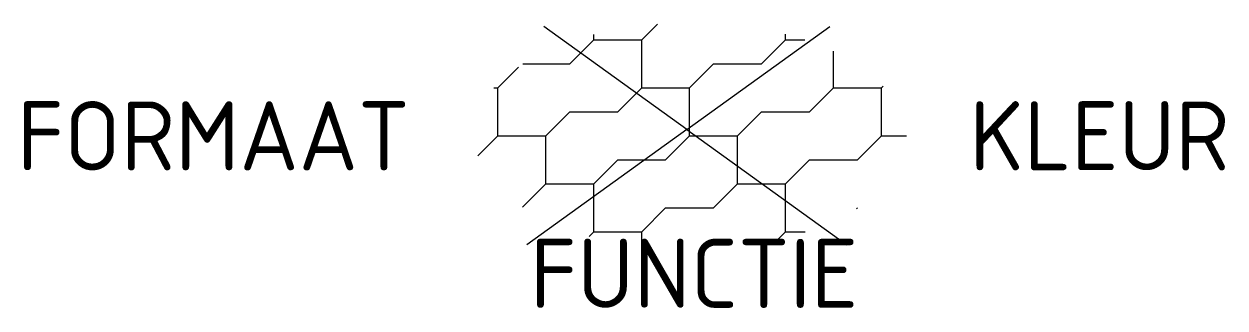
# Model space of a CAD drawing. Extents: x -17.4 to 14, y -4.5 to 2.9.
import ezdxf
from ezdxf.enums import TextEntityAlignment as Align

# ---------------------------------------------------------------- set-up
doc = ezdxf.new("R2010")
doc.units = 0
doc.styles.add('NLCS-ISO', font='NLCS-ISO.ttf')

msp = doc.modelspace()

# ---------------------------------------------------------------- linework, layer by layer
at = {"ltscale": 0.1}
for q in [(-3.8, 2.851), (3.656, 2.851), (-4.244, -2.836), (4.1, -2.836)]:
    msp.add_line((-0.072, 0.167), q, dxfattribs=at)
for p, q in [((-1.25, 2.5), (-0.836, 2.914)), ((-2.5, 2.5), (-2.5, 2.64)), ((2.5, 2.5), (2.5, 2.65)), ((-3.125, 1.875), (-2.5, 2.5)), ((-2.5, 2.5), (-1.25, 2.5)), ((-1.25, 1.25), (-1.25, 2.5)), ((1.875, 1.875), (2.5, 2.5)), ((2.5, 2.5), (3, 2.5)), ((3.75, 1.25), (3.75, 2.207)), ((-5, 1.25), (-4.46, 1.79)), ((-4.346, 1.875), (-3.125, 1.875)), ((0, 1.25), (0.625, 1.875)), ((0.625, 1.875), (1.875, 1.875)), ((5, 1.25), (5.046, 1.296)), ((-5.103, 1.25), (-5, 1.25)), ((-5, 0), (-5, 1.25)), ((-5, 1.25), (-5, 1.25)), ((-1.875, 0.625), (-1.25, 1.25)), ((-1.25, 1.25), (0, 1.25)), ((0, 0), (0, 1.25)), ((0, 1.25), (0, 1.25)), ((3.125, 0.625), (3.75, 1.25)), ((3.75, 1.25), (5, 1.25)), ((5, 0), (5, 1.25)), ((5, 1.25), (5, 1.25)), ((-3.75, 0), (-3.125, 0.625)), ((-3.125, 0.625), (-1.875, 0.625)), ((1.25, 0), (1.875, 0.625)), ((1.875, 0.625), (3.125, 0.625)), ((-5.52, -0.52), (-5, 0)), ((-5, 0), (-5, 0)), ((-5, 0), (-3.75, 0)), ((-0.625, -0.625), (0, 0)), ((0, 0), (0, 0)), ((0, 0), (1.25, 0)), ((4.375, -0.625), (5, 0)), ((5, 0), (5, 0)), ((5, 0), (5.658, 0)), ((-3.75, -1.25), (-3.75, 0)), ((1.25, -1.25), (1.25, 0)), ((-2.5, -1.25), (-1.875, -0.625)), ((-1.875, -0.625), (-0.625, -0.625)), ((2.5, -1.25), (3.125, -0.625)), ((3.125, -0.625), (4.375, -0.625)), ((-4.358, -1.858), (-3.75, -1.25)), ((-3.75, -1.25), (-2.5, -1.25)), ((-2.5, -2.5), (-2.5, -1.25)), ((0.625, -1.875), (1.25, -1.25)), ((1.25, -1.25), (2.5, -1.25)), ((2.5, -2.5), (2.5, -1.25)), ((-1.25, -2.5), (-0.625, -1.875)), ((-0.625, -1.875), (0, -1.875)), ((0, -1.875), (0.625, -1.875)), ((4.351, -1.899), (4.375, -1.875)), ((4.375, -1.875), (4.38, -1.875)), ((-2.623, -2.623), (-2.5, -2.5)), ((-2.5, -2.5), (-1.25, -2.5)), ((-1.25, -2.887), (-1.25, -2.5)), ((2.311, -2.689), (2.5, -2.5)), ((2.5, -2.5), (3.009, -2.5))]:
    msp.add_line(p, q)

# ---------------------------------------------------------------- texts
at = {"style": 'NLCS-ISO'}
msp.add_attdef('FORMAAT', text='', height=1.8, dxfattribs=at).set_placement((-7.295, 0.001), align=Align.MIDDLE_RIGHT)
msp.add_attdef('KLEUR', text='', height=1.8, dxfattribs=at).set_placement((7.295, 0), align=Align.MIDDLE_LEFT)
at = {"style": 'NLCS-ISO', "flags": 1}
msp.add_attdef('FUNCTIE', text='', height=1.8, dxfattribs=at).set_placement((0.116, -3.585), align=Align.MIDDLE_CENTER)

doc.saveas('drawing.dxf')
